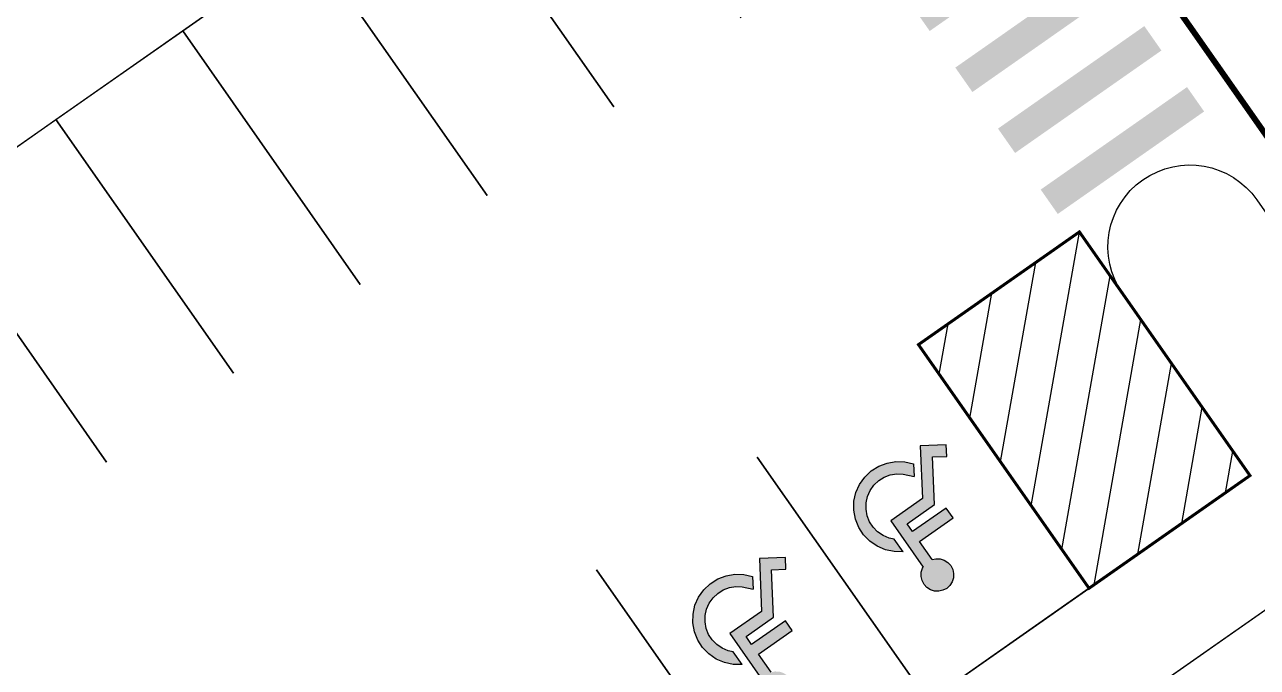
# Model space of a CAD drawing. Header units: millimetres. Extents: x 152904052 to 153933663, y 538271515 to 539240469.
# Drawn here: x 153315721 to 153336424, y 538667745 to 538678536 of the extents above; entities that cross this region are included whole.
import ezdxf

# ---------------------------------------------------------------- set-up
doc = ezdxf.new("R2010")
doc.units = ezdxf.units.MM
doc.layers.add('SCHM', color=9, linetype='Continuous')

msp = doc.modelspace()

# ---------------------------------------------------------------- hatches: boundary and pattern name
at = {"layer": 'SCHM'}
h = msp.add_hatch(dxfattribs=at)
h.set_pattern_fill('ANSI31', color=256, scale=200, angle=35)
h.set_pattern_definition([(80, (122819386.2, 494513186.6), (-625.352923, 110.266593), [])])
h.paths.add_polyline_path([(153333597.3, 538669072), (153336300.5, 538670964.8), (153333435.8, 538675056.1), (153330732.6, 538673163.3)])
for points in [[(153331226.3, 538669505.5), (153331274.6, 538669452.7), (153331307.7, 538669389.3), (153331323.2, 538669319.4), (153331320, 538669247.9), (153331298.5, 538669179.6), (153331260.1, 538669119.3), (153331207.3, 538669070.9), (153331143.8, 538669037.9), (153331074, 538669022.4), (153331002.5, 538669025.5), (153330934.2, 538669047), (153330873.8, 538669085.5), (153330825.5, 538669138.2), (153330792.5, 538669201.7), (153330777, 538669271.6), (153330780.1, 538669343.1), (153330801.6, 538669411.4), (153330812.4, 538669428.2), (153330268.7, 538670204.7), (153330800.6, 538670577.1), (153330763.1, 538671463.2), (153331200.2, 538671481.8), (153331208.5, 538671287.1), (153330966, 538671276.9), (153330999.8, 538670478.7), (153330540, 538670156.8), (153330633.7, 538670023), (153331199.9, 538670419.5), (153331315.3, 538670254.9), (153330749, 538669858.4), (153330961.9, 538669554.3), (153331026.2, 538669568.6), (153331097.7, 538669565.5), (153331165.9, 538669544)], [(153330237.8, 538669914.6), (153330326.3, 538669896.2), (153330473.1, 538669686.5), (153330323, 538669687.6), (153330176.1, 538669718.2), (153330038.1, 538669777.1), (153329914.4, 538669862), (153329809.8, 538669969.6), (153329728.3, 538670095.6), (153329673.3, 538670235.2), (153329646.8, 538670382.9), (153329649.8, 538670532.9), (153329682.3, 538670679.4), (153329743, 538670816.6), (153329829.5, 538670939.2), (153329938.4, 538671042.5), (153330065.5, 538671122.2), (153330205.7, 538671175.5), (153330353.8, 538671200.1), (153330503.7, 538671195.1), (153330649.8, 538671160.7), (153330658.8, 538670948.1), (153330476.6, 538670991), (153330367.3, 538670994.7), (153330259.4, 538670976.8), (153330157.1, 538670938), (153330064.5, 538670879.8), (153329985.1, 538670804.6), (153329922.1, 538670715.2), (153329877.9, 538670615.2), (153329854.2, 538670508.4), (153329852, 538670399), (153329871.3, 538670291.4), (153329911.4, 538670189.7), (153329970.8, 538670097.8), (153330047, 538670019.4), (153330137.2, 538669957.5)], [(153328523.1, 538667612.7), (153328571.4, 538667559.9), (153328604.5, 538667496.5), (153328620, 538667426.6), (153328616.8, 538667355.1), (153328595.3, 538667286.8), (153328556.9, 538667226.5), (153328504.1, 538667178.1), (153328440.6, 538667145.1), (153328370.8, 538667129.6), (153328299.3, 538667132.7), (153328231, 538667154.2), (153328170.6, 538667192.7), (153328122.3, 538667245.4), (153328089.3, 538667308.9), (153328073.8, 538667378.8), (153328076.9, 538667450.3), (153328098.4, 538667518.5), (153328109.2, 538667535.4), (153327565.5, 538668311.8), (153328097.4, 538668684.3), (153328059.9, 538669570.4), (153328497, 538669589), (153328505.3, 538669394.3), (153328262.7, 538669384.1), (153328296.6, 538668585.9), (153327836.8, 538668264), (153327930.5, 538668130.2), (153328496.7, 538668526.7), (153328612.1, 538668362.1), (153328045.8, 538667965.6), (153328258.7, 538667661.5), (153328323, 538667675.8), (153328394.5, 538667672.7), (153328462.7, 538667651.2)], [(153327534.6, 538668021.8), (153327623.1, 538668003.4), (153327769.9, 538667793.7), (153327619.8, 538667794.8), (153327472.9, 538667825.4), (153327334.9, 538667884.3), (153327211.2, 538667969.2), (153327106.6, 538668076.8), (153327025.1, 538668202.8), (153326970.1, 538668342.4), (153326943.6, 538668490.1), (153326946.6, 538668640.1), (153326979.1, 538668786.6), (153327039.8, 538668923.8), (153327126.3, 538669046.4), (153327235.2, 538669149.6), (153327362.3, 538669229.4), (153327502.5, 538669282.7), (153327650.6, 538669307.3), (153327800.5, 538669302.3), (153327946.6, 538669267.9), (153327955.6, 538669055.3), (153327773.4, 538669098.2), (153327664.1, 538669101.9), (153327556.2, 538669084), (153327453.9, 538669045.2), (153327361.3, 538668987), (153327281.9, 538668911.8), (153327218.9, 538668822.4), (153327174.7, 538668722.4), (153327151, 538668615.6), (153327148.8, 538668506.2), (153327168.1, 538668398.6), (153327208.2, 538668296.9), (153327267.6, 538668205), (153327343.8, 538668126.6), (153327434, 538668064.7)]]:
    msp.add_hatch(color=256, dxfattribs=at).paths.add_polyline_path(points)

# ---------------------------------------------------------------- linework, layer by layer
for p, q in [((153331200.2, 538671481.8), (153330763.1, 538671463.2)), ((153330763.1, 538671463.2), (153330800.6, 538670577.1)), ((153331208.5, 538671287.1), (153331200.2, 538671481.8)), ((153330065.5, 538671122.2), (153330205.7, 538671175.5)), ((153330205.7, 538671175.5), (153330353.8, 538671200.1)), ((153330353.8, 538671200.1), (153330503.7, 538671195.1)), ((153330503.7, 538671195.1), (153330649.8, 538671160.7)), ((153330649.8, 538671160.7), (153330658.8, 538670948.1)), ((153330966, 538671276.9), (153331208.5, 538671287.1)), ((153330999.8, 538670478.7), (153330966, 538671276.9)), ((153329829.5, 538670939.2), (153329938.4, 538671042.5)), ((153329938.4, 538671042.5), (153330065.5, 538671122.2)), ((153330157.1, 538670938), (153330259.4, 538670976.8)), ((153330259.4, 538670976.8), (153330367.3, 538670994.7)), ((153330367.3, 538670994.7), (153330476.6, 538670991)), ((153330476.6, 538670991), (153330658.8, 538670948.1)), ((153329682.3, 538670679.4), (153329743, 538670816.6)), ((153329743, 538670816.6), (153329829.5, 538670939.2)), ((153329922.1, 538670715.2), (153329985.1, 538670804.6)), ((153329985.1, 538670804.6), (153330064.5, 538670879.8)), ((153330064.5, 538670879.8), (153330157.1, 538670938)), ((153329649.8, 538670532.9), (153329682.3, 538670679.4)), ((153329854.2, 538670508.4), (153329877.9, 538670615.2)), ((153329877.9, 538670615.2), (153329922.1, 538670715.2)), ((153330800.6, 538670577.1), (153330268.7, 538670204.7)), ((153329646.8, 538670382.9), (153329649.8, 538670532.9)), ((153329673.3, 538670235.2), (153329646.8, 538670382.9)), ((153329852, 538670399), (153329854.2, 538670508.4)), ((153329871.3, 538670291.4), (153329852, 538670399)), ((153330540, 538670156.8), (153330999.8, 538670478.7)), ((153331199.9, 538670419.5), (153330633.7, 538670023)), ((153331315.3, 538670254.9), (153331199.9, 538670419.5)), ((153329728.3, 538670095.6), (153329673.3, 538670235.2)), ((153329911.4, 538670189.7), (153329871.3, 538670291.4)), ((153329970.8, 538670097.8), (153329911.4, 538670189.7)), ((153330268.7, 538670204.7), (153330812.4, 538669428.2)), ((153330633.7, 538670023), (153330540, 538670156.8)), ((153330749, 538669858.4), (153331315.3, 538670254.9)), ((153329809.8, 538669969.6), (153329728.3, 538670095.6)), ((153329914.4, 538669862), (153329809.8, 538669969.6)), ((153330047, 538670019.4), (153329970.8, 538670097.8)), ((153330137.2, 538669957.5), (153330047, 538670019.4)), ((153330237.8, 538669914.6), (153330137.2, 538669957.5)), ((153330326.3, 538669896.2), (153330237.8, 538669914.6)), ((153330038.1, 538669777.1), (153329914.4, 538669862)), ((153330176.1, 538669718.2), (153330038.1, 538669777.1)), ((153330323, 538669687.6), (153330176.1, 538669718.2)), ((153330473.1, 538669686.5), (153330326.3, 538669896.2)), ((153330961.9, 538669554.3), (153330749, 538669858.4)), ((153328497, 538669589), (153328059.9, 538669570.4)), ((153328059.9, 538669570.4), (153328097.4, 538668684.3)), ((153328505.3, 538669394.3), (153328497, 538669589)), ((153330473.1, 538669686.5), (153330323, 538669687.6)), ((153330961.9, 538669554.3), (153331026.2, 538669568.6)), ((153331026.2, 538669568.6), (153331097.7, 538669565.5)), ((153331097.7, 538669565.5), (153331165.9, 538669544)), ((153331165.9, 538669544), (153331226.3, 538669505.5)), ((153331226.3, 538669505.5), (153331274.6, 538669452.7)), ((153327502.5, 538669282.7), (153327650.6, 538669307.3)), ((153327650.6, 538669307.3), (153327800.5, 538669302.3)), ((153327800.5, 538669302.3), (153327946.6, 538669267.9)), ((153328262.7, 538669384.1), (153328505.3, 538669394.3)), ((153328296.6, 538668585.9), (153328262.7, 538669384.1)), ((153330777, 538669271.6), (153330780.1, 538669343.1)), ((153330780.1, 538669343.1), (153330801.6, 538669411.4)), ((153330801.6, 538669411.4), (153330812.4, 538669428.2)), ((153331274.6, 538669452.7), (153331307.7, 538669389.3)), ((153331307.7, 538669389.3), (153331323.2, 538669319.4)), ((153331323.2, 538669319.4), (153331320, 538669247.9)), ((153327126.3, 538669046.4), (153327235.2, 538669149.6)), ((153327235.2, 538669149.6), (153327362.3, 538669229.4)), ((153327362.3, 538669229.4), (153327502.5, 538669282.7)), ((153327556.2, 538669084), (153327664.1, 538669101.9)), ((153327664.1, 538669101.9), (153327773.4, 538669098.2)), ((153327773.4, 538669098.2), (153327955.6, 538669055.3)), ((153327946.6, 538669267.9), (153327955.6, 538669055.3)), ((153330792.5, 538669201.7), (153330777, 538669271.6)), ((153330825.5, 538669138.2), (153330792.5, 538669201.7)), ((153330873.8, 538669085.5), (153330825.5, 538669138.2)), ((153330934.2, 538669047), (153330873.8, 538669085.5)), ((153331260.1, 538669119.3), (153331207.3, 538669070.9)), ((153331298.5, 538669179.6), (153331260.1, 538669119.3)), ((153331320, 538669247.9), (153331298.5, 538669179.6)), ((153326979.1, 538668786.6), (153327039.8, 538668923.8)), ((153327039.8, 538668923.8), (153327126.3, 538669046.4)), ((153327218.9, 538668822.4), (153327281.9, 538668911.8)), ((153327281.9, 538668911.8), (153327361.3, 538668987)), ((153327361.3, 538668987), (153327453.9, 538669045.2)), ((153327453.9, 538669045.2), (153327556.2, 538669084)), ((153331002.5, 538669025.5), (153330934.2, 538669047)), ((153331074, 538669022.4), (153331002.5, 538669025.5)), ((153331143.8, 538669037.9), (153331074, 538669022.4)), ((153331207.3, 538669070.9), (153331143.8, 538669037.9)), ((153326946.6, 538668640.1), (153326979.1, 538668786.6)), ((153327151, 538668615.6), (153327174.7, 538668722.4)), ((153327174.7, 538668722.4), (153327218.9, 538668822.4)), ((153328097.4, 538668684.3), (153327565.5, 538668311.8)), ((153326943.6, 538668490.1), (153326946.6, 538668640.1)), ((153326970.1, 538668342.4), (153326943.6, 538668490.1)), ((153327148.8, 538668506.2), (153327151, 538668615.6)), ((153327168.1, 538668398.6), (153327148.8, 538668506.2)), ((153327836.8, 538668264), (153328296.6, 538668585.9)), ((153328496.7, 538668526.7), (153327930.5, 538668130.2)), ((153328612.1, 538668362.1), (153328496.7, 538668526.7)), ((153327025.1, 538668202.8), (153326970.1, 538668342.4)), ((153327208.2, 538668296.9), (153327168.1, 538668398.6)), ((153327267.6, 538668205), (153327208.2, 538668296.9)), ((153327565.5, 538668311.8), (153328109.2, 538667535.4)), ((153327930.5, 538668130.2), (153327836.8, 538668264)), ((153328045.8, 538667965.6), (153328612.1, 538668362.1)), ((153327106.6, 538668076.8), (153327025.1, 538668202.8)), ((153327211.2, 538667969.2), (153327106.6, 538668076.8)), ((153327343.8, 538668126.6), (153327267.6, 538668205)), ((153327434, 538668064.7), (153327343.8, 538668126.6)), ((153327534.6, 538668021.8), (153327434, 538668064.7)), ((153327334.9, 538667884.3), (153327211.2, 538667969.2)), ((153327472.9, 538667825.4), (153327334.9, 538667884.3)), ((153327623.1, 538668003.4), (153327534.6, 538668021.8)), ((153327769.9, 538667793.7), (153327623.1, 538668003.4)), ((153328258.7, 538667661.5), (153328045.8, 538667965.6)), ((153327619.8, 538667794.8), (153327472.9, 538667825.4)), ((153327769.9, 538667793.7), (153327619.8, 538667794.8))]:
    msp.add_line(p, q, dxfattribs=at)
at = {"layer": 'SCHM', "ltscale": 0.0008}
for points in [[(153195044.5, 538599065.4, -1), (153197297.2, 538600642.7), (153199433.7, 538597591.4), (153325747, 538686036.9), (153323610.4, 538689088.2, -1), (153325863.1, 538690665.6), (153331283.4, 538682924.6, -1), (153329030.7, 538681347.2), (153326894.1, 538684398.6), (153200580.9, 538595953.1), (153202717.5, 538592901.7, -1), (153200464.8, 538591324.4)], [(153341837.2, 538667852.2, -1), (153339584.5, 538666274.8), (153337447.9, 538669326.2), (153211134.7, 538580880.7), (153213271.3, 538577829.3, -1), (153211018.6, 538576252), (153205598.3, 538583993, -1), (153207851, 538585570.3), (153209987.5, 538582519), (153336300.8, 538670964.5), (153334164.2, 538674015.8, -1), (153336416.9, 538675593.2)]]:
    msp.add_lwpolyline(points, format="xyb", close=True, dxfattribs=at)
at = {"layer": 'SCHM', "ltscale": 0.05, "const_width": 100}
msp.add_lwpolyline([(153336901.6, 538676208.2), (153331893.2, 538683351.5)], dxfattribs=at)
at = {"layer": 'SCHM'}
for points in [[(153325617.1, 538677156.4), (153322634.5, 538681416), (153324764.3, 538682907.3), (153327746.9, 538678647.7)], [(153323487.3, 538675665.1), (153320504.7, 538679924.7), (153322634.5, 538681416), (153325617.1, 538677156.4)], [(153321357.5, 538674173.8), (153318374.9, 538678433.4), (153320504.7, 538679924.7), (153323487.3, 538675665.1)], [(153319227.8, 538672682.5), (153316245.2, 538676942.1), (153318374.9, 538678433.4), (153321357.5, 538674173.8)], [(153317098, 538671191.2), (153314115.4, 538675450.8), (153316245.2, 538676942.1), (153319227.8, 538672682.5)], [(153314968.2, 538669699.9), (153311985.6, 538673959.5), (153314115.4, 538675450.8), (153317098, 538671191.2)], [(153330729.4, 538673167.8), (153333597.3, 538669072), (153330894.1, 538667179.2), (153328026.2, 538671275)], [(153328026.2, 538671275), (153330894.1, 538667179.2), (153328190.9, 538665286.4), (153325323, 538669382.2)], [(153325323, 538669382.2), (153328190.9, 538665286.4), (153325487.7, 538663393.6), (153322619.8, 538667489.4)], [(153340315.2, 538665231.3), (153337447.3, 538669327), (153334744.1, 538667434.2), (153337612, 538663338.5)]]:
    msp.add_lwpolyline(points, dxfattribs=at)
at = {"layer": 'SCHM', "const_width": 50}
msp.add_lwpolyline([(153333597.3, 538669072), (153336300.5, 538670964.8), (153333435.8, 538675056.1), (153330732.6, 538673163.3)], close=True, dxfattribs=at)
at = {"layer": 'SCHM'}
for points in [[(153330921.5, 538678429), (153333378.9, 538680149.7), (153330634.7, 538678838.6), (153333092.2, 538680559.3)], [(153331638.5, 538677405), (153334095.9, 538679125.8), (153331351.7, 538677814.6), (153333809.1, 538679535.3)], [(153332355.4, 538676381.1), (153334812.9, 538678101.8), (153332068.6, 538676790.7), (153334526.1, 538678511.4)], [(153333072.4, 538675357.2), (153335529.9, 538677077.9), (153332785.6, 538675766.7), (153335243.1, 538677487.5)]]:
    msp.add_solid(points, dxfattribs=at)

doc.saveas('drawing.dxf')
